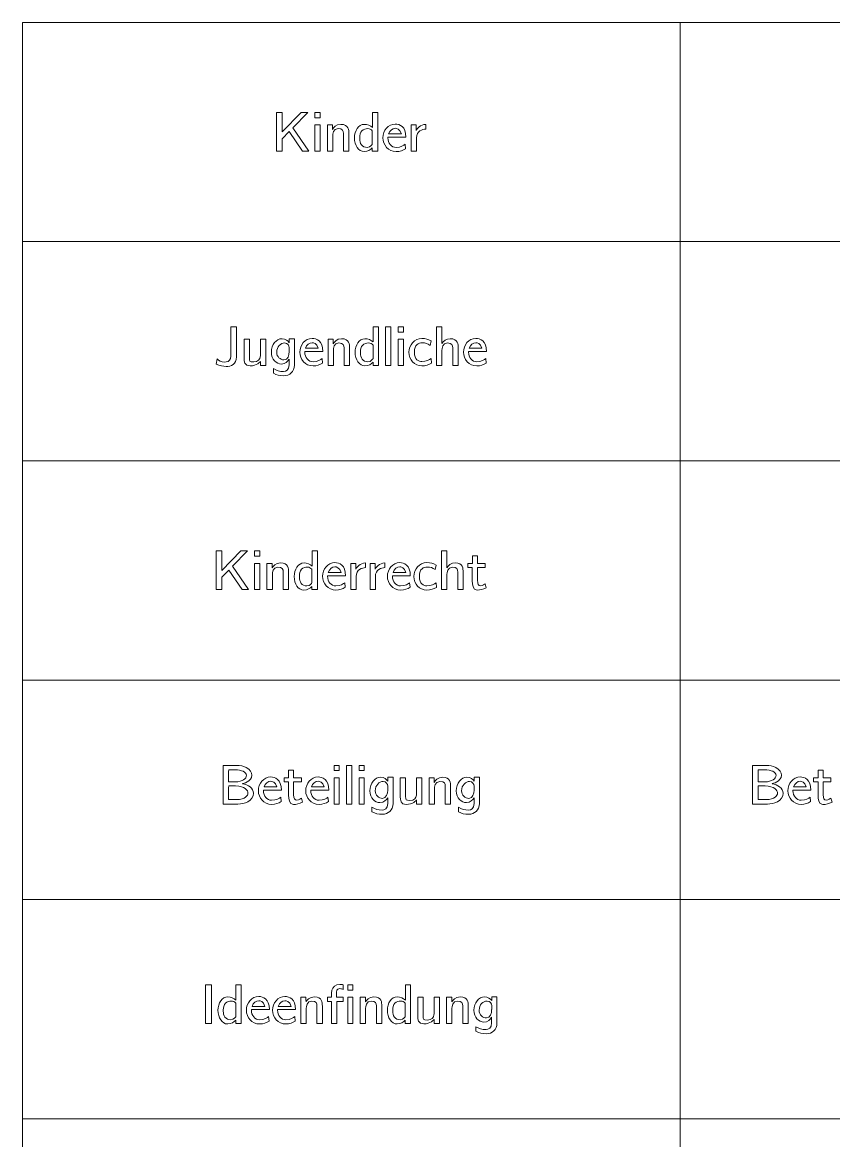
# Model space of a CAD drawing. Header units: inches. Extents: x 0 to 450, y -250 to 0.
# Drawn here: x 0 to 92.5, y -127.5 to 0 of the extents above; entities that cross this region are included whole.
import ezdxf

# ---------------------------------------------------------------- set-up
doc = ezdxf.new("R2010")
doc.units = ezdxf.units.IN
doc.header["$MEASUREMENT"] = 0
doc.layers.add('Ebene 1', color=7, linetype='Continuous')
doc.layers.add('Raster', color=7, linetype='Continuous')

msp = doc.modelspace()

# ---------------------------------------------------------------- linework, layer by layer
at = {"layer": 'Ebene 1', "color": 250, "lineweight": 18}
for points in [[(28.99, -10.27), (29.62, -10.27), (29.62, -12.5), (31.8, -10.27), (32.56, -10.27), (30.85, -12.02), (32.65, -14.68), (31.93, -14.68), (30.42, -12.45), (29.62, -13.27), (29.62, -14.68), (28.99, -14.68), (28.99, -10.27)], [(33.34, -10.27), (33.94, -10.27), (33.94, -10.87), (33.34, -10.87), (33.34, -10.27)], [(33.34, -11.68), (33.94, -11.68), (33.94, -14.68), (33.34, -14.68), (33.34, -11.68)], [(41.42, -34.71), (42.01, -34.71), (42.01, -39.12), (41.42, -39.12), (41.42, -34.71)], [(42.85, -34.71), (43.44, -34.71), (43.44, -35.31), (42.85, -35.31), (42.85, -34.71)], [(42.85, -36.12), (43.44, -36.12), (43.44, -39.12), (42.85, -39.12), (42.85, -36.12)], [(22.11, -60.27), (22.75, -60.27), (22.75, -62.5), (24.92, -60.27), (25.68, -60.27), (23.97, -62.02), (25.78, -64.68), (25.06, -64.68), (23.55, -62.45), (22.75, -63.27), (22.75, -64.68), (22.11, -64.68), (22.11, -60.27)], [(26.47, -60.27), (27.06, -60.27), (27.06, -60.87), (26.47, -60.87), (26.47, -60.27)], [(26.47, -61.68), (27.06, -61.68), (27.06, -64.68), (26.47, -64.68), (26.47, -61.68)], [(35.53, -84.71), (36.12, -84.71), (36.12, -85.31), (35.53, -85.31), (35.53, -84.71)], [(36.96, -84.71), (37.55, -84.71), (37.55, -89.12), (36.96, -89.12), (36.96, -84.71)], [(38.39, -84.71), (38.98, -84.71), (38.98, -85.31), (38.39, -85.31), (38.39, -84.71)], [(35.53, -86.12), (36.12, -86.12), (36.12, -89.12), (35.53, -89.12), (35.53, -86.12)], [(38.39, -86.12), (38.98, -86.12), (38.98, -89.12), (38.39, -89.12), (38.39, -86.12)], [(20.89, -109.73), (21.55, -109.73), (21.55, -114.15), (20.89, -114.15), (20.89, -109.73)], [(37.09, -109.73), (37.69, -109.73), (37.69, -110.33), (37.09, -110.33), (37.09, -109.73)], [(37.09, -111.15), (37.69, -111.15), (37.69, -114.15), (37.09, -114.15), (37.09, -111.15)]]:
    msp.add_lwpolyline(points, dxfattribs=at)
for points, knots in [([(39.91, -10.27), (39.91, -10.27), (39.91, -12), (39.91, -12), (39.66, -11.79), (39.35, -11.63), (38.98, -11.63), (38.32, -11.63), (37.86, -12.36), (37.86, -13.18), (37.86, -14.01), (38.33, -14.73), (38.98, -14.73), (39.4, -14.73), (39.69, -14.52), (39.9, -14.31), (39.9, -14.31), (39.9, -14.68), (39.9, -14.68), (39.9, -14.68), (40.51, -14.68), (40.51, -14.68), (40.51, -14.68), (40.51, -10.27), (40.51, -10.27), (40.51, -10.27), (39.91, -10.27), (39.91, -10.27)], [0, 0, 0, 0, 1, 1, 1, 2, 2, 2, 3, 3, 3, 4, 4, 4, 5, 5, 5, 6, 6, 6, 7, 7, 7, 8, 8, 8, 9, 9, 9, 9]), ([(34.77, -11.68), (34.77, -11.68), (35.35, -11.68), (35.35, -11.68), (35.35, -11.68), (35.35, -11.99), (35.35, -11.99), (35.35, -11.99), (35.36, -12.2), (35.36, -12.2), (35.45, -12.03), (35.74, -11.63), (36.32, -11.63), (37.21, -11.63), (37.22, -12.31), (37.22, -12.68), (37.22, -12.68), (37.22, -14.68), (37.22, -14.68), (37.22, -14.68), (36.61, -14.68), (36.61, -14.68), (36.61, -14.68), (36.61, -12.67), (36.61, -12.67), (36.61, -12.38), (36.52, -12.11), (36, -12.11), (35.43, -12.11), (35.38, -12.74), (35.38, -12.97), (35.38, -12.97), (35.38, -14.68), (35.38, -14.68), (35.38, -14.68), (34.77, -14.68), (34.77, -14.68), (34.77, -14.68), (34.77, -11.68), (34.77, -11.68)], [0, 0, 0, 0, 1, 1, 1, 2, 2, 2, 3, 3, 3, 4, 4, 4, 5, 5, 5, 6, 6, 6, 7, 7, 7, 8, 8, 8, 9, 9, 9, 10, 10, 10, 11, 11, 11, 12, 12, 12, 13, 13, 13, 13]), ([(39.9, -13.91), (39.87, -13.93), (39.71, -14.26), (39.3, -14.26), (39.06, -14.26), (38.8, -14.16), (38.66, -13.96), (38.51, -13.76), (38.48, -13.51), (38.47, -13.27), (38.47, -13.27), (38.47, -13.13), (38.47, -13.13), (38.48, -12.87), (38.52, -12.57), (38.72, -12.36), (38.89, -12.17), (39.17, -12.11), (39.37, -12.11), (39.61, -12.11), (39.75, -12.2), (39.9, -12.35), (39.9, -12.35), (39.9, -13.91), (39.9, -13.91)], [0, 0, 0, 0, 1, 1, 1, 2, 2, 2, 3, 3, 3, 4, 4, 4, 5, 5, 5, 6, 6, 6, 7, 7, 7, 8, 8, 8, 8]), ([(42.62, -14.26), (42.08, -14.26), (41.68, -13.76), (41.68, -13.16), (41.68, -13.16), (41.68, -13.09), (41.68, -13.09), (41.68, -13.09), (43.73, -13.09), (43.73, -13.09), (43.73, -11.86), (43, -11.6), (42.52, -11.6), (41.7, -11.6), (41.11, -12.34), (41.11, -13.16), (41.11, -13.98), (41.71, -14.73), (42.62, -14.73), (43.05, -14.73), (43.4, -14.59), (43.69, -14.41), (43.69, -14.41), (43.64, -13.89), (43.64, -13.89), (43.5, -14), (43.15, -14.26), (42.62, -14.26)], [0, 0, 0, 0, 1, 1, 1, 2, 2, 2, 3, 3, 3, 4, 4, 4, 5, 5, 5, 6, 6, 6, 7, 7, 7, 8, 8, 8, 9, 9, 9, 9]), ([(42.51, -12.08), (42.65, -12.08), (43.05, -12.12), (43.21, -12.72), (43.21, -12.72), (41.76, -12.72), (41.76, -12.72), (41.89, -12.31), (42.21, -12.08), (42.51, -12.08)], [0, 0, 0, 0, 1, 1, 1, 2, 2, 2, 3, 3, 3, 3]), ([(44.33, -11.68), (44.33, -11.68), (44.9, -11.68), (44.9, -11.68), (44.9, -11.68), (44.9, -12.33), (44.9, -12.33), (45.02, -12.12), (45.34, -11.65), (46.01, -11.63), (46.01, -11.63), (46.01, -12.17), (46.01, -12.17), (45.62, -12.18), (44.93, -12.37), (44.93, -13.18), (44.93, -13.18), (44.93, -14.68), (44.93, -14.68), (44.93, -14.68), (44.33, -14.68), (44.33, -14.68), (44.33, -14.68), (44.33, -11.68), (44.33, -11.68)], [0, 0, 0, 0, 1, 1, 1, 2, 2, 2, 3, 3, 3, 4, 4, 4, 5, 5, 5, 6, 6, 6, 7, 7, 7, 8, 8, 8, 8]), ([(22.2, -38.36), (22.42, -38.62), (22.68, -38.74), (23, -38.74), (23.34, -38.74), (23.66, -38.63), (23.73, -38.34), (23.75, -38.27), (23.75, -38.2), (23.75, -38.13), (23.75, -38.13), (23.75, -34.71), (23.75, -34.71), (23.75, -34.71), (24.41, -34.71), (24.41, -34.71), (24.41, -34.71), (24.41, -38.14), (24.41, -38.14), (24.41, -39.01), (23.78, -39.23), (23.23, -39.23), (22.89, -39.23), (22.5, -39.16), (22.09, -38.96), (22.09, -38.96), (22.2, -38.36), (22.2, -38.36)], [0, 0, 0, 0, 1, 1, 1, 2, 2, 2, 3, 3, 3, 4, 4, 4, 5, 5, 5, 6, 6, 6, 7, 7, 7, 8, 8, 8, 9, 9, 9, 9]), ([(39.99, -34.71), (39.99, -34.71), (39.99, -36.44), (39.99, -36.44), (39.74, -36.23), (39.43, -36.07), (39.06, -36.07), (38.4, -36.07), (37.94, -36.8), (37.94, -37.62), (37.94, -38.45), (38.41, -39.17), (39.06, -39.17), (39.48, -39.17), (39.77, -38.96), (39.98, -38.75), (39.98, -38.75), (39.98, -39.12), (39.98, -39.12), (39.98, -39.12), (40.59, -39.12), (40.59, -39.12), (40.59, -39.12), (40.59, -34.71), (40.59, -34.71), (40.59, -34.71), (39.99, -34.71), (39.99, -34.71)], [0, 0, 0, 0, 1, 1, 1, 2, 2, 2, 3, 3, 3, 4, 4, 4, 5, 5, 5, 6, 6, 6, 7, 7, 7, 8, 8, 8, 9, 9, 9, 9]), ([(47.23, -34.71), (47.23, -34.71), (47.83, -34.71), (47.83, -34.71), (47.83, -34.71), (47.83, -36.36), (47.83, -36.36), (47.83, -36.36), (47.84, -36.63), (47.84, -36.63), (48, -36.35), (48.31, -36.07), (48.78, -36.07), (49.67, -36.07), (49.69, -36.74), (49.69, -37.12), (49.69, -37.12), (49.69, -39.12), (49.69, -39.12), (49.69, -39.12), (49.08, -39.12), (49.08, -39.12), (49.08, -39.12), (49.08, -37.11), (49.08, -37.11), (49.08, -36.82), (48.99, -36.55), (48.47, -36.55), (47.89, -36.55), (47.84, -37.19), (47.84, -37.41), (47.84, -37.41), (47.84, -39.12), (47.84, -39.12), (47.84, -39.12), (47.23, -39.12), (47.23, -39.12), (47.23, -39.12), (47.23, -34.71), (47.23, -34.71)], [0, 0, 0, 0, 1, 1, 1, 2, 2, 2, 3, 3, 3, 4, 4, 4, 5, 5, 5, 6, 6, 6, 7, 7, 7, 8, 8, 8, 9, 9, 9, 10, 10, 10, 11, 11, 11, 12, 12, 12, 13, 13, 13, 13]), ([(25.29, -36.12), (25.29, -36.12), (25.9, -36.12), (25.9, -36.12), (25.9, -36.12), (25.9, -38.25), (25.9, -38.25), (25.9, -38.63), (25.88, -38.72), (26.38, -38.72), (26.86, -38.72), (27.1, -38.41), (27.13, -38.13), (27.14, -38.07), (27.14, -38), (27.14, -37.94), (27.14, -37.94), (27.14, -36.12), (27.14, -36.12), (27.14, -36.12), (27.75, -36.12), (27.75, -36.12), (27.75, -36.12), (27.75, -39.12), (27.75, -39.12), (27.75, -39.12), (27.15, -39.12), (27.15, -39.12), (27.15, -39.12), (27.15, -38.65), (27.15, -38.65), (27.11, -38.7), (26.74, -39.17), (25.96, -39.17), (25.31, -39.17), (25.29, -38.66), (25.29, -38.29), (25.29, -38.29), (25.29, -36.12), (25.29, -36.12)], [0, 0, 0, 0, 1, 1, 1, 2, 2, 2, 3, 3, 3, 4, 4, 4, 5, 5, 5, 6, 6, 6, 7, 7, 7, 8, 8, 8, 9, 9, 9, 10, 10, 10, 11, 11, 11, 12, 12, 12, 13, 13, 13, 13]), ([(30.43, -36.07), (30.43, -36.07), (30.43, -36.52), (30.43, -36.52), (30.27, -36.32), (30.01, -36.07), (29.61, -36.07), (28.96, -36.07), (28.39, -36.75), (28.39, -37.61), (28.39, -38.44), (28.97, -38.96), (29.54, -38.96), (29.99, -38.96), (30.27, -38.65), (30.41, -38.4), (30.41, -38.4), (30.42, -38.61), (30.42, -38.61), (30.42, -38.61), (30.42, -39.06), (30.42, -39.06), (30.42, -39.67), (30.04, -39.82), (29.79, -39.82), (29.3, -39.82), (29, -39.69), (28.63, -39.48), (28.63, -39.48), (28.63, -40.01), (28.63, -40.01), (29.01, -40.2), (29.32, -40.29), (29.8, -40.29), (30.46, -40.29), (31.03, -39.83), (31.03, -39.07), (31.03, -39.07), (31.03, -36.07), (31.03, -36.07), (31.03, -36.07), (30.43, -36.07), (30.43, -36.07)], [0, 0, 0, 0, 1, 1, 1, 2, 2, 2, 3, 3, 3, 4, 4, 4, 5, 5, 5, 6, 6, 6, 7, 7, 7, 8, 8, 8, 9, 9, 9, 10, 10, 10, 11, 11, 11, 12, 12, 12, 13, 13, 13, 14, 14, 14, 14]), ([(30.43, -37.53), (30.43, -37.53), (30.42, -37.53), (30.42, -37.53), (30.41, -37.95), (30.28, -38.48), (29.82, -38.48), (29.4, -38.48), (29, -38.13), (29, -37.61), (29, -36.98), (29.46, -36.55), (29.89, -36.55), (30.23, -36.55), (30.43, -36.86), (30.43, -37.08), (30.43, -37.08), (30.43, -37.53), (30.43, -37.53)], [0, 0, 0, 0, 1, 1, 1, 2, 2, 2, 3, 3, 3, 4, 4, 4, 5, 5, 5, 6, 6, 6, 6]), ([(33.14, -38.7), (32.6, -38.7), (32.2, -38.2), (32.2, -37.6), (32.2, -37.6), (32.2, -37.53), (32.2, -37.53), (32.2, -37.53), (34.25, -37.53), (34.25, -37.53), (34.25, -36.3), (33.53, -36.04), (33.04, -36.04), (32.22, -36.04), (31.63, -36.79), (31.63, -37.6), (31.63, -38.42), (32.24, -39.17), (33.14, -39.17), (33.58, -39.17), (33.93, -39.03), (34.21, -38.85), (34.21, -38.85), (34.17, -38.34), (34.17, -38.34), (34.03, -38.44), (33.67, -38.7), (33.14, -38.7)], [0, 0, 0, 0, 1, 1, 1, 2, 2, 2, 3, 3, 3, 4, 4, 4, 5, 5, 5, 6, 6, 6, 7, 7, 7, 8, 8, 8, 9, 9, 9, 9]), ([(33.04, -36.52), (33.18, -36.52), (33.58, -36.56), (33.73, -37.16), (33.73, -37.16), (32.28, -37.16), (32.28, -37.16), (32.41, -36.75), (32.73, -36.52), (33.04, -36.52)], [0, 0, 0, 0, 1, 1, 1, 2, 2, 2, 3, 3, 3, 3]), ([(34.85, -36.12), (34.85, -36.12), (35.43, -36.12), (35.43, -36.12), (35.43, -36.12), (35.43, -36.43), (35.43, -36.43), (35.43, -36.43), (35.44, -36.65), (35.44, -36.65), (35.53, -36.47), (35.82, -36.07), (36.4, -36.07), (37.28, -36.07), (37.3, -36.75), (37.3, -37.12), (37.3, -37.12), (37.3, -39.12), (37.3, -39.12), (37.3, -39.12), (36.69, -39.12), (36.69, -39.12), (36.69, -39.12), (36.69, -37.11), (36.69, -37.11), (36.69, -36.82), (36.6, -36.55), (36.08, -36.55), (35.51, -36.55), (35.46, -37.19), (35.46, -37.41), (35.46, -37.41), (35.46, -39.12), (35.46, -39.12), (35.46, -39.12), (34.85, -39.12), (34.85, -39.12), (34.85, -39.12), (34.85, -36.12), (34.85, -36.12)], [0, 0, 0, 0, 1, 1, 1, 2, 2, 2, 3, 3, 3, 4, 4, 4, 5, 5, 5, 6, 6, 6, 7, 7, 7, 8, 8, 8, 9, 9, 9, 10, 10, 10, 11, 11, 11, 12, 12, 12, 13, 13, 13, 13]), ([(39.98, -38.35), (39.95, -38.37), (39.79, -38.7), (39.38, -38.7), (39.14, -38.7), (38.88, -38.6), (38.74, -38.4), (38.59, -38.2), (38.56, -37.95), (38.55, -37.71), (38.55, -37.71), (38.55, -37.57), (38.55, -37.57), (38.56, -37.31), (38.6, -37.01), (38.8, -36.8), (38.97, -36.61), (39.25, -36.55), (39.45, -36.55), (39.69, -36.55), (39.83, -36.65), (39.98, -36.79), (39.98, -36.79), (39.98, -38.35), (39.98, -38.35)], [0, 0, 0, 0, 1, 1, 1, 2, 2, 2, 3, 3, 3, 4, 4, 4, 5, 5, 5, 6, 6, 6, 7, 7, 7, 8, 8, 8, 8]), ([(45.56, -36.04), (46.02, -36.04), (46.23, -36.11), (46.6, -36.32), (46.6, -36.32), (46.51, -36.84), (46.51, -36.84), (46.17, -36.62), (46.01, -36.54), (45.56, -36.54), (45.22, -36.54), (44.69, -36.7), (44.69, -37.62), (44.69, -38.47), (45.21, -38.68), (45.55, -38.68), (46.07, -38.68), (46.38, -38.48), (46.59, -38.33), (46.59, -38.33), (46.64, -38.86), (46.64, -38.86), (46.33, -39.04), (46, -39.17), (45.55, -39.17), (44.69, -39.17), (44.08, -38.45), (44.08, -37.62), (44.08, -36.8), (44.68, -36.04), (45.56, -36.04)], [0, 0, 0, 0, 1, 1, 1, 2, 2, 2, 3, 3, 3, 4, 4, 4, 5, 5, 5, 6, 6, 6, 7, 7, 7, 8, 8, 8, 9, 9, 9, 10, 10, 10, 10]), ([(51.81, -38.7), (51.27, -38.7), (50.87, -38.2), (50.87, -37.6), (50.87, -37.6), (50.87, -37.53), (50.87, -37.53), (50.87, -37.53), (52.91, -37.53), (52.91, -37.53), (52.91, -36.3), (52.19, -36.04), (51.7, -36.04), (50.89, -36.04), (50.29, -36.79), (50.29, -37.6), (50.29, -38.42), (50.9, -39.17), (51.81, -39.17), (52.24, -39.17), (52.59, -39.03), (52.87, -38.85), (52.87, -38.85), (52.83, -38.34), (52.83, -38.34), (52.69, -38.44), (52.33, -38.7), (51.81, -38.7)], [0, 0, 0, 0, 1, 1, 1, 2, 2, 2, 3, 3, 3, 4, 4, 4, 5, 5, 5, 6, 6, 6, 7, 7, 7, 8, 8, 8, 9, 9, 9, 9]), ([(51.7, -36.52), (51.84, -36.52), (52.24, -36.56), (52.39, -37.16), (52.39, -37.16), (50.94, -37.16), (50.94, -37.16), (51.08, -36.75), (51.39, -36.52), (51.7, -36.52)], [0, 0, 0, 0, 1, 1, 1, 2, 2, 2, 3, 3, 3, 3]), ([(33.03, -60.27), (33.03, -60.27), (33.03, -62), (33.03, -62), (32.79, -61.79), (32.47, -61.63), (32.11, -61.63), (31.45, -61.63), (30.99, -62.36), (30.99, -63.18), (30.99, -64.01), (31.45, -64.73), (32.1, -64.73), (32.52, -64.73), (32.81, -64.52), (33.02, -64.31), (33.02, -64.31), (33.02, -64.68), (33.02, -64.68), (33.02, -64.68), (33.63, -64.68), (33.63, -64.68), (33.63, -64.68), (33.63, -60.27), (33.63, -60.27), (33.63, -60.27), (33.03, -60.27), (33.03, -60.27)], [0, 0, 0, 0, 1, 1, 1, 2, 2, 2, 3, 3, 3, 4, 4, 4, 5, 5, 5, 6, 6, 6, 7, 7, 7, 8, 8, 8, 9, 9, 9, 9]), ([(47.8, -60.27), (47.8, -60.27), (48.39, -60.27), (48.39, -60.27), (48.39, -60.27), (48.39, -61.92), (48.39, -61.92), (48.39, -61.92), (48.4, -62.19), (48.4, -62.19), (48.56, -61.91), (48.87, -61.63), (49.35, -61.63), (50.24, -61.63), (50.25, -62.3), (50.25, -62.68), (50.25, -62.68), (50.25, -64.68), (50.25, -64.68), (50.25, -64.68), (49.64, -64.68), (49.64, -64.68), (49.64, -64.68), (49.64, -62.67), (49.64, -62.67), (49.64, -62.38), (49.55, -62.11), (49.03, -62.11), (48.46, -62.11), (48.41, -62.74), (48.41, -62.97), (48.41, -62.97), (48.41, -64.68), (48.41, -64.68), (48.41, -64.68), (47.8, -64.68), (47.8, -64.68), (47.8, -64.68), (47.8, -60.27), (47.8, -60.27)], [0, 0, 0, 0, 1, 1, 1, 2, 2, 2, 3, 3, 3, 4, 4, 4, 5, 5, 5, 6, 6, 6, 7, 7, 7, 8, 8, 8, 9, 9, 9, 10, 10, 10, 11, 11, 11, 12, 12, 12, 13, 13, 13, 13]), ([(50.79, -61.68), (50.79, -61.68), (51.31, -61.68), (51.31, -61.68), (51.31, -61.68), (51.31, -60.83), (51.31, -60.83), (51.31, -60.83), (51.89, -60.83), (51.89, -60.83), (51.89, -60.83), (51.89, -61.68), (51.89, -61.68), (51.89, -61.68), (52.78, -61.68), (52.78, -61.68), (52.78, -61.68), (52.78, -62.16), (52.78, -62.16), (52.78, -62.16), (51.89, -62.16), (51.89, -62.16), (51.89, -62.16), (51.89, -63.61), (51.89, -63.61), (51.89, -64.08), (52.02, -64.24), (52.22, -64.24), (52.52, -64.24), (52.71, -64.05), (52.76, -64.01), (52.76, -64.01), (52.89, -64.47), (52.89, -64.47), (52.53, -64.67), (52.17, -64.73), (51.86, -64.73), (51.35, -64.73), (51.3, -64.1), (51.3, -63.68), (51.3, -63.68), (51.3, -62.16), (51.3, -62.16), (51.3, -62.16), (50.79, -62.16), (50.79, -62.16), (50.79, -62.16), (50.79, -61.68), (50.79, -61.68)], [0, 0, 0, 0, 1, 1, 1, 2, 2, 2, 3, 3, 3, 4, 4, 4, 5, 5, 5, 6, 6, 6, 7, 7, 7, 8, 8, 8, 9, 9, 9, 10, 10, 10, 11, 11, 11, 12, 12, 12, 13, 13, 13, 14, 14, 14, 15, 15, 15, 16, 16, 16, 16]), ([(27.89, -61.68), (27.89, -61.68), (28.47, -61.68), (28.47, -61.68), (28.47, -61.68), (28.47, -61.99), (28.47, -61.99), (28.47, -61.99), (28.48, -62.2), (28.48, -62.2), (28.57, -62.03), (28.86, -61.63), (29.44, -61.63), (30.33, -61.63), (30.35, -62.31), (30.35, -62.68), (30.35, -62.68), (30.35, -64.68), (30.35, -64.68), (30.35, -64.68), (29.74, -64.68), (29.74, -64.68), (29.74, -64.68), (29.74, -62.67), (29.74, -62.67), (29.74, -62.38), (29.64, -62.11), (29.12, -62.11), (28.55, -62.11), (28.5, -62.74), (28.5, -62.97), (28.5, -62.97), (28.5, -64.68), (28.5, -64.68), (28.5, -64.68), (27.89, -64.68), (27.89, -64.68), (27.89, -64.68), (27.89, -61.68), (27.89, -61.68)], [0, 0, 0, 0, 1, 1, 1, 2, 2, 2, 3, 3, 3, 4, 4, 4, 5, 5, 5, 6, 6, 6, 7, 7, 7, 8, 8, 8, 9, 9, 9, 10, 10, 10, 11, 11, 11, 12, 12, 12, 13, 13, 13, 13]), ([(33.02, -63.91), (32.99, -63.93), (32.84, -64.26), (32.42, -64.26), (32.18, -64.26), (31.93, -64.16), (31.78, -63.96), (31.64, -63.76), (31.6, -63.51), (31.6, -63.27), (31.6, -63.27), (31.6, -63.13), (31.6, -63.13), (31.6, -62.87), (31.64, -62.57), (31.84, -62.36), (32.02, -62.17), (32.29, -62.11), (32.49, -62.11), (32.73, -62.11), (32.87, -62.2), (33.02, -62.35), (33.02, -62.35), (33.02, -63.91), (33.02, -63.91)], [0, 0, 0, 0, 1, 1, 1, 2, 2, 2, 3, 3, 3, 4, 4, 4, 5, 5, 5, 6, 6, 6, 7, 7, 7, 8, 8, 8, 8]), ([(35.74, -64.26), (35.2, -64.26), (34.8, -63.76), (34.8, -63.16), (34.8, -63.16), (34.8, -63.09), (34.8, -63.09), (34.8, -63.09), (36.85, -63.09), (36.85, -63.09), (36.85, -61.86), (36.13, -61.6), (35.64, -61.6), (34.82, -61.6), (34.23, -62.34), (34.23, -63.16), (34.23, -63.98), (34.84, -64.73), (35.74, -64.73), (36.18, -64.73), (36.53, -64.59), (36.81, -64.41), (36.81, -64.41), (36.77, -63.89), (36.77, -63.89), (36.63, -64), (36.27, -64.26), (35.74, -64.26)], [0, 0, 0, 0, 1, 1, 1, 2, 2, 2, 3, 3, 3, 4, 4, 4, 5, 5, 5, 6, 6, 6, 7, 7, 7, 8, 8, 8, 9, 9, 9, 9]), ([(35.64, -62.08), (35.78, -62.08), (36.18, -62.12), (36.33, -62.72), (36.33, -62.72), (34.88, -62.72), (34.88, -62.72), (35.01, -62.31), (35.33, -62.08), (35.64, -62.08)], [0, 0, 0, 0, 1, 1, 1, 2, 2, 2, 3, 3, 3, 3]), ([(37.45, -61.68), (37.45, -61.68), (38.02, -61.68), (38.02, -61.68), (38.02, -61.68), (38.02, -62.33), (38.02, -62.33), (38.14, -62.12), (38.46, -61.65), (39.14, -61.63), (39.14, -61.63), (39.14, -62.17), (39.14, -62.17), (38.75, -62.18), (38.05, -62.37), (38.05, -63.18), (38.05, -63.18), (38.05, -64.68), (38.05, -64.68), (38.05, -64.68), (37.45, -64.68), (37.45, -64.68), (37.45, -64.68), (37.45, -61.68), (37.45, -61.68)], [0, 0, 0, 0, 1, 1, 1, 2, 2, 2, 3, 3, 3, 4, 4, 4, 5, 5, 5, 6, 6, 6, 7, 7, 7, 8, 8, 8, 8]), ([(39.65, -61.68), (39.65, -61.68), (40.22, -61.68), (40.22, -61.68), (40.22, -61.68), (40.22, -62.33), (40.22, -62.33), (40.34, -62.12), (40.66, -61.65), (41.33, -61.63), (41.33, -61.63), (41.33, -62.17), (41.33, -62.17), (40.94, -62.18), (40.25, -62.37), (40.25, -63.18), (40.25, -63.18), (40.25, -64.68), (40.25, -64.68), (40.25, -64.68), (39.65, -64.68), (39.65, -64.68), (39.65, -64.68), (39.65, -61.68), (39.65, -61.68)], [0, 0, 0, 0, 1, 1, 1, 2, 2, 2, 3, 3, 3, 4, 4, 4, 5, 5, 5, 6, 6, 6, 7, 7, 7, 8, 8, 8, 8]), ([(43.13, -64.26), (42.59, -64.26), (42.19, -63.76), (42.19, -63.16), (42.19, -63.16), (42.19, -63.09), (42.19, -63.09), (42.19, -63.09), (44.23, -63.09), (44.23, -63.09), (44.23, -61.86), (43.51, -61.6), (43.03, -61.6), (42.21, -61.6), (41.62, -62.34), (41.62, -63.16), (41.62, -63.98), (42.22, -64.73), (43.13, -64.73), (43.56, -64.73), (43.91, -64.59), (44.2, -64.41), (44.2, -64.41), (44.15, -63.89), (44.15, -63.89), (44.01, -64), (43.66, -64.26), (43.13, -64.26)], [0, 0, 0, 0, 1, 1, 1, 2, 2, 2, 3, 3, 3, 4, 4, 4, 5, 5, 5, 6, 6, 6, 7, 7, 7, 8, 8, 8, 9, 9, 9, 9]), ([(43.02, -62.08), (43.16, -62.08), (43.56, -62.12), (43.71, -62.72), (43.71, -62.72), (42.27, -62.72), (42.27, -62.72), (42.4, -62.31), (42.72, -62.08), (43.02, -62.08)], [0, 0, 0, 0, 1, 1, 1, 2, 2, 2, 3, 3, 3, 3]), ([(46.13, -61.6), (46.58, -61.6), (46.79, -61.67), (47.16, -61.87), (47.16, -61.87), (47.07, -62.4), (47.07, -62.4), (46.74, -62.18), (46.57, -62.1), (46.13, -62.1), (45.78, -62.1), (45.26, -62.26), (45.26, -63.18), (45.26, -64.03), (45.77, -64.24), (46.11, -64.24), (46.63, -64.24), (46.94, -64.03), (47.16, -63.89), (47.16, -63.89), (47.2, -64.42), (47.2, -64.42), (46.9, -64.6), (46.56, -64.73), (46.11, -64.73), (45.25, -64.73), (44.65, -64.01), (44.65, -63.18), (44.65, -62.36), (45.24, -61.6), (46.13, -61.6)], [0, 0, 0, 0, 1, 1, 1, 2, 2, 2, 3, 3, 3, 4, 4, 4, 5, 5, 5, 6, 6, 6, 7, 7, 7, 8, 8, 8, 9, 9, 9, 10, 10, 10, 10]), ([(25.1, -86.81), (25.12, -86.8), (26.17, -86.57), (26.17, -85.85), (26.17, -85.55), (25.98, -85.18), (25.51, -84.94), (25.18, -84.77), (24.86, -84.71), (24.41, -84.71), (24.41, -84.71), (22.89, -84.71), (22.89, -84.71), (22.89, -84.71), (22.89, -89.12), (22.89, -89.12), (22.89, -89.12), (24.58, -89.12), (24.58, -89.12), (24.96, -89.12), (25.34, -89.08), (25.72, -88.86), (26.09, -88.64), (26.35, -88.28), (26.35, -87.9), (26.35, -87.31), (25.73, -86.92), (25.1, -86.81)], [0, 0, 0, 0, 1, 1, 1, 2, 2, 2, 3, 3, 3, 4, 4, 4, 5, 5, 5, 6, 6, 6, 7, 7, 7, 8, 8, 8, 9, 9, 9, 9]), ([(23.52, -85.42), (23.52, -85.42), (23.53, -85.22), (23.53, -85.22), (23.53, -85.22), (24.26, -85.22), (24.26, -85.22), (24.99, -85.22), (25.55, -85.47), (25.55, -85.85), (25.55, -86.21), (25.1, -86.59), (24.29, -86.59), (24.29, -86.59), (23.52, -86.59), (23.52, -86.59), (23.52, -86.59), (23.52, -85.42), (23.52, -85.42)], [0, 0, 0, 0, 1, 1, 1, 2, 2, 2, 3, 3, 3, 4, 4, 4, 5, 5, 5, 6, 6, 6, 6]), ([(29.84, -86.12), (29.84, -86.12), (30.36, -86.12), (30.36, -86.12), (30.36, -86.12), (30.36, -85.27), (30.36, -85.27), (30.36, -85.27), (30.93, -85.27), (30.93, -85.27), (30.93, -85.27), (30.93, -86.12), (30.93, -86.12), (30.93, -86.12), (31.82, -86.12), (31.82, -86.12), (31.82, -86.12), (31.82, -86.6), (31.82, -86.6), (31.82, -86.6), (30.93, -86.6), (30.93, -86.6), (30.93, -86.6), (30.93, -88.06), (30.93, -88.06), (30.93, -88.52), (31.06, -88.68), (31.26, -88.68), (31.57, -88.68), (31.76, -88.49), (31.81, -88.46), (31.81, -88.46), (31.93, -88.91), (31.93, -88.91), (31.57, -89.11), (31.22, -89.17), (30.91, -89.17), (30.4, -89.17), (30.35, -88.54), (30.35, -88.13), (30.35, -88.13), (30.35, -86.6), (30.35, -86.6), (30.35, -86.6), (29.84, -86.6), (29.84, -86.6), (29.84, -86.6), (29.84, -86.12), (29.84, -86.12)], [0, 0, 0, 0, 1, 1, 1, 2, 2, 2, 3, 3, 3, 4, 4, 4, 5, 5, 5, 6, 6, 6, 7, 7, 7, 8, 8, 8, 9, 9, 9, 10, 10, 10, 11, 11, 11, 12, 12, 12, 13, 13, 13, 14, 14, 14, 15, 15, 15, 16, 16, 16, 16]), ([(85.47, -86.81), (85.49, -86.8), (86.54, -86.57), (86.54, -85.85), (86.54, -85.55), (86.35, -85.18), (85.89, -84.94), (85.55, -84.77), (85.23, -84.71), (84.78, -84.71), (84.78, -84.71), (83.26, -84.71), (83.26, -84.71), (83.26, -84.71), (83.26, -89.12), (83.26, -89.12), (83.26, -89.12), (84.95, -89.12), (84.95, -89.12), (85.33, -89.12), (85.71, -89.08), (86.09, -88.86), (86.47, -88.64), (86.73, -88.28), (86.73, -87.9), (86.73, -87.31), (86.1, -86.92), (85.47, -86.81)], [0, 0, 0, 0, 1, 1, 1, 2, 2, 2, 3, 3, 3, 4, 4, 4, 5, 5, 5, 6, 6, 6, 7, 7, 7, 8, 8, 8, 9, 9, 9, 9]), ([(83.89, -85.42), (83.89, -85.42), (83.9, -85.22), (83.9, -85.22), (83.9, -85.22), (84.63, -85.22), (84.63, -85.22), (85.36, -85.22), (85.93, -85.47), (85.93, -85.85), (85.93, -86.21), (85.47, -86.59), (84.66, -86.59), (84.66, -86.59), (83.89, -86.59), (83.89, -86.59), (83.89, -86.59), (83.89, -85.42), (83.89, -85.42)], [0, 0, 0, 0, 1, 1, 1, 2, 2, 2, 3, 3, 3, 4, 4, 4, 5, 5, 5, 6, 6, 6, 6]), ([(90.21, -86.12), (90.21, -86.12), (90.73, -86.12), (90.73, -86.12), (90.73, -86.12), (90.73, -85.27), (90.73, -85.27), (90.73, -85.27), (91.3, -85.27), (91.3, -85.27), (91.3, -85.27), (91.3, -86.12), (91.3, -86.12), (91.3, -86.12), (92.19, -86.12), (92.19, -86.12), (92.19, -86.12), (92.19, -86.6), (92.19, -86.6), (92.19, -86.6), (91.3, -86.6), (91.3, -86.6), (91.3, -86.6), (91.3, -88.06), (91.3, -88.06), (91.3, -88.52), (91.44, -88.68), (91.63, -88.68), (91.94, -88.68), (92.13, -88.49), (92.18, -88.46), (92.18, -88.46), (92.31, -88.91), (92.31, -88.91), (91.95, -89.11), (91.59, -89.17), (91.28, -89.17), (90.77, -89.17), (90.72, -88.54), (90.72, -88.13), (90.72, -88.13), (90.72, -86.6), (90.72, -86.6), (90.72, -86.6), (90.21, -86.6), (90.21, -86.6), (90.21, -86.6), (90.21, -86.12), (90.21, -86.12)], [0, 0, 0, 0, 1, 1, 1, 2, 2, 2, 3, 3, 3, 4, 4, 4, 5, 5, 5, 6, 6, 6, 7, 7, 7, 8, 8, 8, 9, 9, 9, 10, 10, 10, 11, 11, 11, 12, 12, 12, 13, 13, 13, 14, 14, 14, 15, 15, 15, 16, 16, 16, 16]), ([(28.42, -88.7), (27.88, -88.7), (27.48, -88.2), (27.48, -87.6), (27.48, -87.6), (27.48, -87.53), (27.48, -87.53), (27.48, -87.53), (29.53, -87.53), (29.53, -87.53), (29.53, -86.3), (28.8, -86.04), (28.32, -86.04), (27.5, -86.04), (26.91, -86.79), (26.91, -87.6), (26.91, -88.42), (27.51, -89.17), (28.42, -89.17), (28.85, -89.17), (29.2, -89.03), (29.49, -88.85), (29.49, -88.85), (29.45, -88.34), (29.45, -88.34), (29.31, -88.44), (28.95, -88.7), (28.42, -88.7)], [0, 0, 0, 0, 1, 1, 1, 2, 2, 2, 3, 3, 3, 4, 4, 4, 5, 5, 5, 6, 6, 6, 7, 7, 7, 8, 8, 8, 9, 9, 9, 9]), ([(28.31, -86.52), (28.45, -86.52), (28.85, -86.56), (29.01, -87.16), (29.01, -87.16), (27.56, -87.16), (27.56, -87.16), (27.69, -86.75), (28.01, -86.52), (28.31, -86.52)], [0, 0, 0, 0, 1, 1, 1, 2, 2, 2, 3, 3, 3, 3]), ([(33.82, -88.7), (33.28, -88.7), (32.88, -88.2), (32.88, -87.6), (32.88, -87.6), (32.88, -87.53), (32.88, -87.53), (32.88, -87.53), (34.93, -87.53), (34.93, -87.53), (34.93, -86.3), (34.2, -86.04), (33.72, -86.04), (32.9, -86.04), (32.31, -86.79), (32.31, -87.6), (32.31, -88.42), (32.91, -89.17), (33.82, -89.17), (34.25, -89.17), (34.6, -89.03), (34.89, -88.85), (34.89, -88.85), (34.84, -88.34), (34.84, -88.34), (34.7, -88.44), (34.35, -88.7), (33.82, -88.7)], [0, 0, 0, 0, 1, 1, 1, 2, 2, 2, 3, 3, 3, 4, 4, 4, 5, 5, 5, 6, 6, 6, 7, 7, 7, 8, 8, 8, 9, 9, 9, 9]), ([(33.71, -86.52), (33.85, -86.52), (34.25, -86.56), (34.4, -87.16), (34.4, -87.16), (32.96, -87.16), (32.96, -87.16), (33.09, -86.75), (33.41, -86.52), (33.71, -86.52)], [0, 0, 0, 0, 1, 1, 1, 2, 2, 2, 3, 3, 3, 3]), ([(41.67, -86.07), (41.67, -86.07), (41.67, -86.52), (41.67, -86.52), (41.51, -86.32), (41.25, -86.07), (40.84, -86.07), (40.19, -86.07), (39.62, -86.75), (39.62, -87.61), (39.62, -88.44), (40.21, -88.96), (40.77, -88.96), (41.23, -88.96), (41.51, -88.65), (41.65, -88.4), (41.65, -88.4), (41.66, -88.61), (41.66, -88.61), (41.66, -88.61), (41.66, -89.06), (41.66, -89.06), (41.66, -89.67), (41.27, -89.82), (41.03, -89.82), (40.54, -89.82), (40.24, -89.69), (39.86, -89.48), (39.86, -89.48), (39.86, -90.01), (39.86, -90.01), (40.25, -90.2), (40.56, -90.29), (41.04, -90.29), (41.7, -90.29), (42.27, -89.83), (42.27, -89.07), (42.27, -89.07), (42.27, -86.07), (42.27, -86.07), (42.27, -86.07), (41.67, -86.07), (41.67, -86.07)], [0, 0, 0, 0, 1, 1, 1, 2, 2, 2, 3, 3, 3, 4, 4, 4, 5, 5, 5, 6, 6, 6, 7, 7, 7, 8, 8, 8, 9, 9, 9, 10, 10, 10, 11, 11, 11, 12, 12, 12, 13, 13, 13, 14, 14, 14, 14]), ([(41.67, -87.53), (41.67, -87.53), (41.66, -87.53), (41.66, -87.53), (41.65, -87.95), (41.52, -88.48), (41.05, -88.48), (40.64, -88.48), (40.23, -88.13), (40.23, -87.61), (40.23, -86.98), (40.7, -86.55), (41.13, -86.55), (41.47, -86.55), (41.67, -86.86), (41.67, -87.08), (41.67, -87.08), (41.67, -87.53), (41.67, -87.53)], [0, 0, 0, 0, 1, 1, 1, 2, 2, 2, 3, 3, 3, 4, 4, 4, 5, 5, 5, 6, 6, 6, 6]), ([(43.09, -86.12), (43.09, -86.12), (43.7, -86.12), (43.7, -86.12), (43.7, -86.12), (43.7, -88.25), (43.7, -88.25), (43.71, -88.63), (43.68, -88.72), (44.18, -88.72), (44.67, -88.72), (44.9, -88.41), (44.93, -88.13), (44.94, -88.07), (44.94, -88), (44.94, -87.94), (44.94, -87.94), (44.94, -86.12), (44.94, -86.12), (44.94, -86.12), (45.55, -86.12), (45.55, -86.12), (45.55, -86.12), (45.55, -89.12), (45.55, -89.12), (45.55, -89.12), (44.95, -89.12), (44.95, -89.12), (44.95, -89.12), (44.95, -88.65), (44.95, -88.65), (44.91, -88.7), (44.54, -89.17), (43.76, -89.17), (43.12, -89.17), (43.09, -88.66), (43.09, -88.29), (43.09, -88.29), (43.09, -86.12), (43.09, -86.12)], [0, 0, 0, 0, 1, 1, 1, 2, 2, 2, 3, 3, 3, 4, 4, 4, 5, 5, 5, 6, 6, 6, 7, 7, 7, 8, 8, 8, 9, 9, 9, 10, 10, 10, 11, 11, 11, 12, 12, 12, 13, 13, 13, 13]), ([(46.37, -86.12), (46.37, -86.12), (46.96, -86.12), (46.96, -86.12), (46.96, -86.12), (46.96, -86.43), (46.96, -86.43), (46.96, -86.43), (46.96, -86.65), (46.96, -86.65), (47.06, -86.47), (47.35, -86.07), (47.92, -86.07), (48.81, -86.07), (48.83, -86.75), (48.83, -87.12), (48.83, -87.12), (48.83, -89.12), (48.83, -89.12), (48.83, -89.12), (48.22, -89.12), (48.22, -89.12), (48.22, -89.12), (48.22, -87.11), (48.22, -87.11), (48.22, -86.82), (48.13, -86.55), (47.61, -86.55), (47.03, -86.55), (46.98, -87.19), (46.98, -87.41), (46.98, -87.41), (46.98, -89.12), (46.98, -89.12), (46.98, -89.12), (46.37, -89.12), (46.37, -89.12), (46.37, -89.12), (46.37, -86.12), (46.37, -86.12)], [0, 0, 0, 0, 1, 1, 1, 2, 2, 2, 3, 3, 3, 4, 4, 4, 5, 5, 5, 6, 6, 6, 7, 7, 7, 8, 8, 8, 9, 9, 9, 10, 10, 10, 11, 11, 11, 12, 12, 12, 13, 13, 13, 13]), ([(51.52, -86.07), (51.52, -86.07), (51.52, -86.52), (51.52, -86.52), (51.36, -86.32), (51.1, -86.07), (50.69, -86.07), (50.04, -86.07), (49.47, -86.75), (49.47, -87.61), (49.47, -88.44), (50.06, -88.96), (50.62, -88.96), (51.08, -88.96), (51.36, -88.65), (51.5, -88.4), (51.5, -88.4), (51.51, -88.61), (51.51, -88.61), (51.51, -88.61), (51.51, -89.06), (51.51, -89.06), (51.51, -89.67), (51.12, -89.82), (50.88, -89.82), (50.39, -89.82), (50.09, -89.69), (49.71, -89.48), (49.71, -89.48), (49.71, -90.01), (49.71, -90.01), (50.09, -90.2), (50.41, -90.29), (50.89, -90.29), (51.55, -90.29), (52.11, -89.83), (52.11, -89.07), (52.11, -89.07), (52.11, -86.07), (52.11, -86.07), (52.11, -86.07), (51.52, -86.07), (51.52, -86.07)], [0, 0, 0, 0, 1, 1, 1, 2, 2, 2, 3, 3, 3, 4, 4, 4, 5, 5, 5, 6, 6, 6, 7, 7, 7, 8, 8, 8, 9, 9, 9, 10, 10, 10, 11, 11, 11, 12, 12, 12, 13, 13, 13, 14, 14, 14, 14]), ([(51.52, -87.53), (51.52, -87.53), (51.51, -87.53), (51.51, -87.53), (51.5, -87.95), (51.37, -88.48), (50.9, -88.48), (50.49, -88.48), (50.08, -88.13), (50.08, -87.61), (50.08, -86.98), (50.55, -86.55), (50.98, -86.55), (51.31, -86.55), (51.52, -86.86), (51.52, -87.08), (51.52, -87.08), (51.52, -87.53), (51.52, -87.53)], [0, 0, 0, 0, 1, 1, 1, 2, 2, 2, 3, 3, 3, 4, 4, 4, 5, 5, 5, 6, 6, 6, 6]), ([(88.8, -88.7), (88.26, -88.7), (87.86, -88.2), (87.86, -87.6), (87.86, -87.6), (87.86, -87.53), (87.86, -87.53), (87.86, -87.53), (89.9, -87.53), (89.9, -87.53), (89.9, -86.3), (89.18, -86.04), (88.69, -86.04), (87.87, -86.04), (87.28, -86.79), (87.28, -87.6), (87.28, -88.42), (87.89, -89.17), (88.8, -89.17), (89.23, -89.17), (89.58, -89.03), (89.86, -88.85), (89.86, -88.85), (89.82, -88.34), (89.82, -88.34), (89.68, -88.44), (89.32, -88.7), (88.8, -88.7)], [0, 0, 0, 0, 1, 1, 1, 2, 2, 2, 3, 3, 3, 4, 4, 4, 5, 5, 5, 6, 6, 6, 7, 7, 7, 8, 8, 8, 9, 9, 9, 9]), ([(88.69, -86.52), (88.83, -86.52), (89.23, -86.56), (89.38, -87.16), (89.38, -87.16), (87.93, -87.16), (87.93, -87.16), (88.06, -86.75), (88.38, -86.52), (88.69, -86.52)], [0, 0, 0, 0, 1, 1, 1, 2, 2, 2, 3, 3, 3, 3]), ([(24.43, -88.62), (24.38, -88.62), (24.34, -88.61), (24.29, -88.61), (24.29, -88.61), (23.52, -88.61), (23.52, -88.61), (23.52, -88.61), (23.52, -87.29), (23.52, -87.29), (23.52, -87.29), (23.53, -87.06), (23.53, -87.06), (23.53, -87.06), (24.3, -87.06), (24.3, -87.06), (25.38, -87.06), (25.72, -87.57), (25.72, -87.9), (25.72, -88.16), (25.42, -88.62), (24.43, -88.62)], [0, 0, 0, 0, 1, 1, 1, 2, 2, 2, 3, 3, 3, 4, 4, 4, 5, 5, 5, 6, 6, 6, 7, 7, 7, 7]), ([(84.81, -88.62), (84.76, -88.62), (84.71, -88.61), (84.66, -88.61), (84.66, -88.61), (83.89, -88.61), (83.89, -88.61), (83.89, -88.61), (83.89, -87.29), (83.89, -87.29), (83.89, -87.29), (83.9, -87.06), (83.9, -87.06), (83.9, -87.06), (84.67, -87.06), (84.67, -87.06), (85.75, -87.06), (86.1, -87.57), (86.1, -87.9), (86.1, -88.16), (85.79, -88.62), (84.81, -88.62)], [0, 0, 0, 0, 1, 1, 1, 2, 2, 2, 3, 3, 3, 4, 4, 4, 5, 5, 5, 6, 6, 6, 7, 7, 7, 7]), ([(24.34, -109.73), (24.34, -109.73), (24.34, -111.47), (24.34, -111.47), (24.1, -111.25), (23.78, -111.1), (23.42, -111.1), (22.75, -111.1), (22.3, -111.83), (22.3, -112.64), (22.3, -113.47), (22.76, -114.2), (23.41, -114.2), (23.83, -114.2), (24.12, -113.98), (24.33, -113.77), (24.33, -113.77), (24.33, -114.15), (24.33, -114.15), (24.33, -114.15), (24.94, -114.15), (24.94, -114.15), (24.94, -114.15), (24.94, -109.73), (24.94, -109.73), (24.94, -109.73), (24.34, -109.73), (24.34, -109.73)], [0, 0, 0, 0, 1, 1, 1, 2, 2, 2, 3, 3, 3, 4, 4, 4, 5, 5, 5, 6, 6, 6, 7, 7, 7, 8, 8, 8, 9, 9, 9, 9]), ([(34.8, -111.15), (34.8, -111.15), (35.25, -111.15), (35.25, -111.15), (35.25, -111.15), (35.25, -110.81), (35.25, -110.81), (35.25, -110.63), (35.24, -110.53), (35.3, -110.36), (35.4, -110.03), (35.7, -109.68), (36.19, -109.68), (36.32, -109.68), (36.45, -109.71), (36.58, -109.73), (36.58, -109.73), (36.58, -110.28), (36.58, -110.28), (36.47, -110.22), (36.34, -110.17), (36.18, -110.17), (36.05, -110.17), (35.83, -110.23), (35.83, -110.56), (35.83, -110.56), (35.83, -111.15), (35.83, -111.15), (35.83, -111.15), (36.58, -111.15), (36.58, -111.15), (36.58, -111.15), (36.58, -111.63), (36.58, -111.63), (36.58, -111.63), (35.84, -111.63), (35.84, -111.63), (35.84, -111.63), (35.84, -114.15), (35.84, -114.15), (35.84, -114.15), (35.25, -114.15), (35.25, -114.15), (35.25, -114.15), (35.25, -111.63), (35.25, -111.63), (35.25, -111.63), (34.8, -111.63), (34.8, -111.63), (34.8, -111.63), (34.8, -111.15), (34.8, -111.15)], [0, 0, 0, 0, 1, 1, 1, 2, 2, 2, 3, 3, 3, 4, 4, 4, 5, 5, 5, 6, 6, 6, 7, 7, 7, 8, 8, 8, 9, 9, 9, 10, 10, 10, 11, 11, 11, 12, 12, 12, 13, 13, 13, 14, 14, 14, 15, 15, 15, 16, 16, 16, 17, 17, 17, 17]), ([(43.67, -109.73), (43.67, -109.73), (43.67, -111.47), (43.67, -111.47), (43.42, -111.25), (43.11, -111.1), (42.74, -111.1), (42.08, -111.1), (41.62, -111.83), (41.62, -112.64), (41.62, -113.47), (42.08, -114.2), (42.73, -114.2), (43.16, -114.2), (43.44, -113.98), (43.65, -113.77), (43.65, -113.77), (43.65, -114.15), (43.65, -114.15), (43.65, -114.15), (44.26, -114.15), (44.26, -114.15), (44.26, -114.15), (44.26, -109.73), (44.26, -109.73), (44.26, -109.73), (43.67, -109.73), (43.67, -109.73)], [0, 0, 0, 0, 1, 1, 1, 2, 2, 2, 3, 3, 3, 4, 4, 4, 5, 5, 5, 6, 6, 6, 7, 7, 7, 8, 8, 8, 9, 9, 9, 9]), ([(24.33, -113.38), (24.3, -113.39), (24.15, -113.72), (23.73, -113.72), (23.49, -113.72), (23.24, -113.63), (23.09, -113.42), (22.95, -113.23), (22.91, -112.97), (22.91, -112.73), (22.91, -112.73), (22.91, -112.6), (22.91, -112.6), (22.91, -112.33), (22.95, -112.03), (23.15, -111.83), (23.33, -111.63), (23.6, -111.58), (23.8, -111.58), (24.04, -111.58), (24.18, -111.67), (24.33, -111.82), (24.33, -111.82), (24.33, -113.38), (24.33, -113.38)], [0, 0, 0, 0, 1, 1, 1, 2, 2, 2, 3, 3, 3, 4, 4, 4, 5, 5, 5, 6, 6, 6, 7, 7, 7, 8, 8, 8, 8]), ([(27.05, -113.72), (26.51, -113.72), (26.11, -113.23), (26.11, -112.62), (26.11, -112.62), (26.11, -112.56), (26.11, -112.56), (26.11, -112.56), (28.16, -112.56), (28.16, -112.56), (28.16, -111.32), (27.44, -111.07), (26.95, -111.07), (26.13, -111.07), (25.54, -111.81), (25.54, -112.63), (25.54, -113.44), (26.15, -114.2), (27.05, -114.2), (27.49, -114.2), (27.84, -114.06), (28.12, -113.88), (28.12, -113.88), (28.08, -113.36), (28.08, -113.36), (27.94, -113.46), (27.58, -113.72), (27.05, -113.72)], [0, 0, 0, 0, 1, 1, 1, 2, 2, 2, 3, 3, 3, 4, 4, 4, 5, 5, 5, 6, 6, 6, 7, 7, 7, 8, 8, 8, 9, 9, 9, 9]), ([(26.95, -111.55), (27.09, -111.55), (27.49, -111.58), (27.64, -112.19), (27.64, -112.19), (26.19, -112.19), (26.19, -112.19), (26.32, -111.78), (26.64, -111.55), (26.95, -111.55)], [0, 0, 0, 0, 1, 1, 1, 2, 2, 2, 3, 3, 3, 3]), ([(30.05, -113.72), (29.51, -113.72), (29.1, -113.23), (29.1, -112.62), (29.1, -112.62), (29.1, -112.56), (29.1, -112.56), (29.1, -112.56), (31.15, -112.56), (31.15, -112.56), (31.15, -111.32), (30.43, -111.07), (29.94, -111.07), (29.12, -111.07), (28.53, -111.81), (28.53, -112.63), (28.53, -113.44), (29.14, -114.2), (30.05, -114.2), (30.48, -114.2), (30.83, -114.06), (31.11, -113.88), (31.11, -113.88), (31.07, -113.36), (31.07, -113.36), (30.93, -113.46), (30.57, -113.72), (30.05, -113.72)], [0, 0, 0, 0, 1, 1, 1, 2, 2, 2, 3, 3, 3, 4, 4, 4, 5, 5, 5, 6, 6, 6, 7, 7, 7, 8, 8, 8, 9, 9, 9, 9]), ([(29.94, -111.55), (30.08, -111.55), (30.48, -111.58), (30.63, -112.19), (30.63, -112.19), (29.18, -112.19), (29.18, -112.19), (29.31, -111.78), (29.63, -111.55), (29.94, -111.55)], [0, 0, 0, 0, 1, 1, 1, 2, 2, 2, 3, 3, 3, 3]), ([(31.75, -111.15), (31.75, -111.15), (32.33, -111.15), (32.33, -111.15), (32.33, -111.15), (32.33, -111.46), (32.33, -111.46), (32.33, -111.46), (32.34, -111.67), (32.34, -111.67), (32.43, -111.5), (32.72, -111.1), (33.3, -111.1), (34.19, -111.1), (34.2, -111.77), (34.2, -112.15), (34.2, -112.15), (34.2, -114.15), (34.2, -114.15), (34.2, -114.15), (33.59, -114.15), (33.59, -114.15), (33.59, -114.15), (33.59, -112.13), (33.59, -112.13), (33.59, -111.85), (33.5, -111.58), (32.98, -111.58), (32.41, -111.58), (32.36, -112.21), (32.36, -112.43), (32.36, -112.43), (32.36, -114.15), (32.36, -114.15), (32.36, -114.15), (31.75, -114.15), (31.75, -114.15), (31.75, -114.15), (31.75, -111.15), (31.75, -111.15)], [0, 0, 0, 0, 1, 1, 1, 2, 2, 2, 3, 3, 3, 4, 4, 4, 5, 5, 5, 6, 6, 6, 7, 7, 7, 8, 8, 8, 9, 9, 9, 10, 10, 10, 11, 11, 11, 12, 12, 12, 13, 13, 13, 13]), ([(38.52, -111.15), (38.52, -111.15), (39.11, -111.15), (39.11, -111.15), (39.11, -111.15), (39.11, -111.46), (39.11, -111.46), (39.11, -111.46), (39.11, -111.67), (39.11, -111.67), (39.21, -111.5), (39.49, -111.1), (40.07, -111.1), (40.96, -111.1), (40.98, -111.77), (40.98, -112.15), (40.98, -112.15), (40.98, -114.15), (40.98, -114.15), (40.98, -114.15), (40.37, -114.15), (40.37, -114.15), (40.37, -114.15), (40.37, -112.13), (40.37, -112.13), (40.37, -111.85), (40.27, -111.58), (39.75, -111.58), (39.18, -111.58), (39.13, -112.21), (39.13, -112.43), (39.13, -112.43), (39.13, -114.15), (39.13, -114.15), (39.13, -114.15), (38.52, -114.15), (38.52, -114.15), (38.52, -114.15), (38.52, -111.15), (38.52, -111.15)], [0, 0, 0, 0, 1, 1, 1, 2, 2, 2, 3, 3, 3, 4, 4, 4, 5, 5, 5, 6, 6, 6, 7, 7, 7, 8, 8, 8, 9, 9, 9, 10, 10, 10, 11, 11, 11, 12, 12, 12, 13, 13, 13, 13]), ([(43.65, -113.38), (43.63, -113.39), (43.47, -113.72), (43.06, -113.72), (42.81, -113.72), (42.56, -113.63), (42.41, -113.42), (42.27, -113.23), (42.24, -112.97), (42.23, -112.73), (42.23, -112.73), (42.23, -112.6), (42.23, -112.6), (42.24, -112.33), (42.27, -112.03), (42.47, -111.83), (42.65, -111.63), (42.92, -111.58), (43.13, -111.58), (43.37, -111.58), (43.51, -111.67), (43.65, -111.82), (43.65, -111.82), (43.65, -113.38), (43.65, -113.38)], [0, 0, 0, 0, 1, 1, 1, 2, 2, 2, 3, 3, 3, 4, 4, 4, 5, 5, 5, 6, 6, 6, 7, 7, 7, 8, 8, 8, 8]), ([(45.09, -111.15), (45.09, -111.15), (45.7, -111.15), (45.7, -111.15), (45.7, -111.15), (45.7, -113.27), (45.7, -113.27), (45.7, -113.66), (45.68, -113.75), (46.18, -113.75), (46.66, -113.75), (46.9, -113.44), (46.93, -113.16), (46.94, -113.09), (46.94, -113.02), (46.94, -112.96), (46.94, -112.96), (46.94, -111.15), (46.94, -111.15), (46.94, -111.15), (47.55, -111.15), (47.55, -111.15), (47.55, -111.15), (47.55, -114.15), (47.55, -114.15), (47.55, -114.15), (46.95, -114.15), (46.95, -114.15), (46.95, -114.15), (46.95, -113.67), (46.95, -113.67), (46.91, -113.72), (46.54, -114.2), (45.76, -114.2), (45.11, -114.2), (45.09, -113.68), (45.09, -113.32), (45.09, -113.32), (45.09, -111.15), (45.09, -111.15)], [0, 0, 0, 0, 1, 1, 1, 2, 2, 2, 3, 3, 3, 4, 4, 4, 5, 5, 5, 6, 6, 6, 7, 7, 7, 8, 8, 8, 9, 9, 9, 10, 10, 10, 11, 11, 11, 12, 12, 12, 13, 13, 13, 13]), ([(48.37, -111.15), (48.37, -111.15), (48.96, -111.15), (48.96, -111.15), (48.96, -111.15), (48.96, -111.46), (48.96, -111.46), (48.96, -111.46), (48.96, -111.67), (48.96, -111.67), (49.06, -111.5), (49.34, -111.1), (49.92, -111.1), (50.81, -111.1), (50.83, -111.77), (50.83, -112.15), (50.83, -112.15), (50.83, -114.15), (50.83, -114.15), (50.83, -114.15), (50.22, -114.15), (50.22, -114.15), (50.22, -114.15), (50.22, -112.13), (50.22, -112.13), (50.22, -111.85), (50.12, -111.58), (49.6, -111.58), (49.03, -111.58), (48.98, -112.21), (48.98, -112.43), (48.98, -112.43), (48.98, -114.15), (48.98, -114.15), (48.98, -114.15), (48.37, -114.15), (48.37, -114.15), (48.37, -114.15), (48.37, -111.15), (48.37, -111.15)], [0, 0, 0, 0, 1, 1, 1, 2, 2, 2, 3, 3, 3, 4, 4, 4, 5, 5, 5, 6, 6, 6, 7, 7, 7, 8, 8, 8, 9, 9, 9, 10, 10, 10, 11, 11, 11, 12, 12, 12, 13, 13, 13, 13]), ([(53.51, -111.1), (53.51, -111.1), (53.51, -111.54), (53.51, -111.54), (53.36, -111.34), (53.1, -111.1), (52.69, -111.1), (52.04, -111.1), (51.47, -111.77), (51.47, -112.64), (51.47, -113.47), (52.05, -113.99), (52.62, -113.99), (53.08, -113.99), (53.36, -113.68), (53.5, -113.42), (53.5, -113.42), (53.5, -113.64), (53.5, -113.64), (53.5, -113.64), (53.5, -114.08), (53.5, -114.08), (53.5, -114.69), (53.12, -114.84), (52.87, -114.84), (52.38, -114.84), (52.09, -114.71), (51.71, -114.51), (51.71, -114.51), (51.71, -115.03), (51.71, -115.03), (52.09, -115.22), (52.4, -115.32), (52.89, -115.32), (53.55, -115.32), (54.11, -114.86), (54.11, -114.09), (54.11, -114.09), (54.11, -111.1), (54.11, -111.1), (54.11, -111.1), (53.51, -111.1), (53.51, -111.1)], [0, 0, 0, 0, 1, 1, 1, 2, 2, 2, 3, 3, 3, 4, 4, 4, 5, 5, 5, 6, 6, 6, 7, 7, 7, 8, 8, 8, 9, 9, 9, 10, 10, 10, 11, 11, 11, 12, 12, 12, 13, 13, 13, 14, 14, 14, 14]), ([(53.51, -112.56), (53.51, -112.56), (53.5, -112.56), (53.5, -112.56), (53.5, -112.98), (53.36, -113.51), (52.9, -113.51), (52.49, -113.51), (52.08, -113.15), (52.08, -112.64), (52.08, -112), (52.54, -111.58), (52.98, -111.58), (53.31, -111.58), (53.51, -111.89), (53.51, -112.1), (53.51, -112.1), (53.51, -112.56), (53.51, -112.56)], [0, 0, 0, 0, 1, 1, 1, 2, 2, 2, 3, 3, 3, 4, 4, 4, 5, 5, 5, 6, 6, 6, 6])]:
    msp.add_open_spline(points, degree=3, knots=knots, dxfattribs=at)
at = {"layer": 'Raster', "color": 250, "lineweight": 18}
for points in [[(0, 0), (450, 0)], [(0, 0), (0, -250)], [(75, 0), (75, -250)], [(0, -25), (450, -25)], [(0, -50), (450, -50)], [(0, -75), (450, -75)], [(0, -100), (450, -100)], [(0, -125), (450, -125)]]:
    msp.add_lwpolyline(points, dxfattribs=at)

doc.saveas('drawing.dxf')
